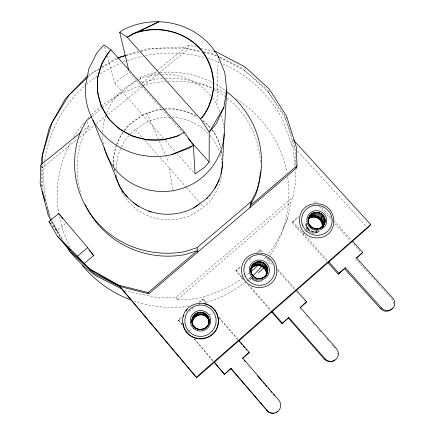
<?xml version="1.0" encoding="UTF-8"?>
<svg xmlns="http://www.w3.org/2000/svg" width="435" height="435" viewBox="0 0 435 435"><rect width="100%" height="100%" fill="white"/><g stroke="black" fill="none" stroke-linecap="round" stroke-linejoin="round"><path stroke-width="0.33" stroke-dasharray="2.17 1.63" d="M49.71 216.461L42.01 186.093L42.483 164.952M203.694 52.586L216.19 55.56L216.217 54.321M219.838 111.882L216.886 104.487L218.163 59.062M295.838 162.217L295.403 149.993L285.768 119.299L268.455 92.269L244.726 70.59L245.112 67.017M306.017 223.372C305.326 226.118 306.43 229.24 308.605 231.023L309.851 228.853M268.455 92.269L268.776 90.589M105.4 115.313L102.497 130.353A60.938 58.589 -7.4 0 0 102.426 132.338M283.098 228.919L287.769 217.859L290.765 202.34L292.896 197.077L295.941 181.286L295.082 170.449M243.763 280.075L235.895 271.081L236.064 270.249L240.691 266.258M240.408 276.241L240.609 275.437M285.768 119.299L286.437 116.825M293.174 139.738L291.646 144.54L295.767 149.058M258.379 251.696L259.912 250.375L260.233 249.413L262.843 252.371M262.517 280.537C258.912 283.071 253.322 281.788 251.125 277.981L251.392 277.193M251.729 278.884C252.284 276.943 256.324 282.69 258.771 281.032L258.461 281.798M251.811 279.009L252.702 276.41M252.517 279.629L252.789 278.846M253.333 280.347L253.61 279.569M254.285 280.863L254.573 280.091M255.258 281.347L255.552 280.575M256.313 281.603L256.612 280.836M257.379 281.826C257.982 279.814 252.441 280.602 251.887 277.992M259.537 281.739L259.858 280.966M260.576 281.434L260.902 280.662L261.805 280.401M326.739 261.315L292.059 222.66L292.57 221.54L298.742 216.222M106.58 112.91L112.203 101.507L122.414 89.849L135.328 81.089A60.938 58.589 -7.4 0 1 136.492 80.519M296.588 227.706L297.127 226.619M305.821 224.4L306.419 223.291C305.968 228.451 311.047 232.91 316.098 232.067C320.307 230.115 317.376 233.242 315.576 233.089C314.195 233.312 312.814 233.171 311.471 232.774C308.007 232.257 310.4 229.843 311.629 227.918M305.87 225.455L306.468 224.351M305.952 226.504L306.55 225.406M306.273 227.516L306.876 226.423M302.901 234.748L303.483 233.693L308.535 229.321C310.954 232.062 315.114 232.899 318.42 231.349M306.631 228.516L307.855 226.314M307.208 229.414L308.437 227.222M307.817 230.294L309.367 227.565M307.898 230.414L310.073 226.586M310.372 232.23L311.639 230.077M311.34 232.709L312.618 230.555M312.384 232.959L313.678 230.811M313.439 233.171L314.744 231.023M314.51 233.149L315.832 231.001M315.576 233.089L316.914 230.941M316.598 232.79L317.262 231.73M317.61 232.459L319.187 230.844M163.647 138.493L115.204 83.754L119.44 78.936L129.228 72.319L182.504 132.137M88.049 76.951L92.448 72.754L99.539 68.795M189.263 330.6L191.808 328.398M248.744 279.303L251.229 277.149M306.398 229.577L308.828 227.472M209.752 314.886L212.829 312.221M249.277 280.651L252.104 278.199M268.612 263.898L271.125 261.729M182.162 324.891L178.296 320.046L181.901 316.936M198.887 302.292L203.004 298.747L206.913 303.277M256.634 252.517L260.233 249.413M314.157 202.933L316.212 201.16L317.577 202.666M178.48 320.579L182.064 317.49M189.225 311.313L193.319 307.79M199.458 302.494L203.036 299.405L203.004 298.747M235.895 271.081L241.006 266.677M249.184 259.624L252.251 256.982M292.059 222.66L298.698 216.934M124.644 290.362L126.275 291.189L159.33 298.046L176.251 297.072L292.896 197.077M176.251 297.072L177.078 299.873L290.765 202.34M65.685 223.487L56.909 230.735L51.27 220.888M58.029 233.095L58.573 232.649L52.08 225.156M81.432 131.903L88.762 125.965L83.058 136.313A91.769 88.919 -8.1 0 0 81.242 194.44M141.924 82.846L157.225 70.437M157.753 70.013L188.355 45.197L196.147 47.051M41.63 168.253L76.435 139.999M79.578 137.449L94.248 125.541M96.352 123.834L105.819 116.15M107.923 114.443L158.291 73.558M158.813 73.134L188.73 48.85M92.285 115.993L101.752 108.331M102.279 107.902L136.465 80.225M136.987 79.801L140.146 77.245L151.706 73.629A93.52 90.523 -8 0 1 157.611 72.754M319.513 231.257L318.512 231.915M88.457 75.206L99.256 68.583M101.524 67.191L115.705 58.497L116.982 58.1M101.904 67.474L117.265 58.894M142.027 83.08L152.745 79.725A91.769 88.919 -8.1 0 1 162.744 78.458M125.9 55.332L137.987 51.575M140.532 50.786L146.894 48.807L179.476 47.04L200.399 51.134M126.047 55.511L140.44 51.667M141.098 51.493L152.217 48.519L184.69 48.057L201.062 51.955M177.078 299.873L193.553 298.927A123.116 119.663 -8.5 0 0 243.839 277.247M203.64 51.77L211.415 53.293L216.19 55.56M200.693 48.133L213.025 51.064M219.865 57.306L240.702 67.207L265.437 87.979L283.979 114.361L292.015 136.546M219.757 57.436L244.726 70.59M297.6 151.065L366.808 226.852M321.677 207.18L330.763 217.201M332.579 219.196L333.482 220.197M333.939 220.697L351.154 239.685M319.187 206.402L330.975 219.403M335.059 223.905L350.474 240.908M350.925 241.409L360.903 252.414M355.596 258.885L391.609 298.714A7.748 7.449 45.1 0 1 393.501 305.544M292.57 221.54L327.919 260.929M182.956 132.642L186.12 136.193M165.441 140.516L176.653 153.191M177.105 153.696L195.043 173.967M268.509 258.771L270.249 260.739M277.78 269.254L295.534 289.324M259.912 250.375L261.707 252.398M265.736 256.954L272.897 265.051M277.824 270.619L294.832 289.857M296.621 291.88L297.518 292.896M304.234 300.487L305.131 301.498M299.671 308.105L300.569 309.122M306.403 315.739L307.752 317.267M312.689 322.868L314.483 324.901M319.421 330.502L320.769 332.03M327.055 339.153L328.398 340.681M331.992 344.754L333.335 346.282M333.786 346.793L335.581 348.826M135.481 129.619L142.588 137.688M144.806 140.217L158.133 155.355M159.906 157.372L186.196 187.235M186.642 187.741L200.475 203.455M200.921 203.961L203.596 207.006M236.064 270.249L242.719 277.851M250.93 287.231L271.315 310.53M248.021 284.941L270.923 311.123M219.164 317.49L238.184 339.55M203.036 299.405L206.571 303.51M218.946 317.86L237.499 339.387M178.296 320.046L181.999 324.385M194.336 338.86L213.433 361.257M187.159 330.752L188.415 332.226M194.075 338.865L212.949 361.001M40.547 184.168L42.01 186.093M41.336 166.045L42.423 167.605M308.507 229.337L307.284 227.565L306.561 225.553L306.392 223.432M251.125 277.981L250.478 276.937M62.238 239.745L51.591 222.927L51.009 220.985M51.678 220.616L62.836 240.093M146.97 113.307L158.199 138.591M159.292 141.06L168.051 160.792M87 121.854L90.04 128.956M121.669 191.221L122.17 192.449M221.312 115.579L222.541 118.657L223.503 127.504M47.333 208.773L49.65 216.472M104.525 46.855L106.961 55.272M107.146 55.919L115.204 83.754M189.127 332.748L189.252 333.205M140.146 77.245L141.147 82.068M169.237 167.97L173.103 191.433M294.707 165.708L293.418 149.45L282.619 119.592A126.286 122.583 -8.4 0 0 222.149 63.635M188.355 45.197L188.567 48.981M295.865 162.897L295.958 165.61M41.575 165.566L42.037 187.436M60.318 237.483A126.286 122.583 -8.4 0 1 51.613 219.452M51.368 218.821A126.286 122.583 -8.4 0 1 44.462 163.321M44.789 160.694A126.286 122.583 -8.4 0 1 85.956 84.841M86.462 84.406A126.286 122.583 -8.4 0 1 97.522 75.853M100.311 73.988A126.286 122.583 -8.4 0 1 121.006 63.059M123.486 62.058A126.286 122.583 -8.4 0 1 126.623 60.873M127.259 60.644A126.286 122.583 -8.4 0 1 142.762 56.169M145.372 55.615A126.286 122.583 -8.4 0 1 204.368 57.442M207.571 58.344A126.286 122.583 -8.4 0 1 219.631 62.575M287.676 176.915A115.922 113.008 -9 0 1 270.14 255.329M268.248 258.091A115.922 113.008 -9 0 1 265.856 261.353M251.093 277.34A115.922 113.008 -9 0 1 245.998 281.652M245.476 282.065A115.922 113.008 -9 0 1 204.945 302.814M199.703 304.19A115.922 113.008 -9 0 1 198.393 304.495M188.469 306.305A115.922 113.008 -9 0 1 133.181 300.813M70.193 247.118A115.922 113.008 -9 0 1 59.073 215.347M58.953 214.683A115.922 113.008 -9 0 1 70.905 141.821M73.602 137.15A115.922 113.008 -9 0 1 85.494 120.995M87.761 118.499A115.922 113.008 -9 0 1 89.632 116.547M91.54 114.639A115.922 113.008 -9 0 1 100.599 106.689M101.121 106.276A115.922 113.008 -9 0 1 141.696 85.733M142.348 85.554A115.922 113.008 -9 0 1 165.474 81.568M168.171 81.405A115.922 113.008 -9 0 1 212.383 87.674M213.009 87.892A115.922 113.008 -9 0 1 225.368 93.041M225.977 93.34A115.922 113.008 -9 0 1 228.962 94.868M236.466 99.213A115.922 113.008 -9 0 1 287.002 172.967M287.769 217.859A123.116 119.663 -8.5 0 1 268.096 254.024M265.524 257.167A123.116 119.663 -8.5 0 1 263.289 259.728M249.135 273.185A123.116 119.663 -8.5 0 1 244.378 276.85M221.921 172.842A52.945 51.325 -8.1 0 1 205.494 205.668L194.168 213.656A52.945 51.325 -8.1 0 1 120.968 190.035M116.988 177.181A52.945 51.325 -8.1 0 1 116.439 172.488M116.314 169.117A52.945 51.325 -8.1 0 1 121.104 147.628M121.398 147.014A52.945 51.325 -8.1 0 1 130.195 134.225M130.669 133.73A52.945 51.325 -8.1 0 1 133.594 130.908L144.817 123.214A52.945 51.325 -8.1 0 1 169.954 117.211M172.537 117.287A52.945 51.325 -8.1 0 1 207.751 133.034M210.013 135.502A52.945 51.325 -8.1 0 1 219.36 151.706M220.175 154.262A52.945 51.325 -8.1 0 1 221.855 162.788M160.27 72.476A93.52 90.523 -8 0 1 212.155 82.443M212.764 82.753A93.52 90.523 -8 0 1 225.901 91.04M114.356 171.047A54.544 52.787 -8 0 1 114.041 169.09M113.682 165.8A54.544 52.787 -8 0 1 116.167 145.66M116.596 144.425A54.544 52.787 -8 0 1 123.741 131.044M124.133 130.511A54.544 52.787 -8 0 1 131.354 122.686L142.914 114.775L156.132 109.99A54.544 52.787 -8 0 1 164.104 108.783M164.778 108.734A54.544 52.787 -8 0 1 196.816 116.314M202.819 120.451A54.544 52.787 -8 0 1 210.382 127.787M212.035 129.853A54.544 52.787 -8 0 1 220.904 148.047M221.627 151.228A54.544 52.787 -8 0 1 222.296 155.79M260.456 169.258A91.769 88.919 -8.1 0 1 260.402 170.585M165.441 78.3A91.769 88.919 -8.1 0 1 213.862 89.316M214.45 89.637A91.769 88.919 -8.1 0 1 225.047 96.439M227.162 98.06A91.769 88.919 -8.1 0 1 260.445 163.266M114.383 170.748A54.462 52.717 -8 0 1 114.095 168.791M113.823 166.159A54.462 52.717 -8 0 1 116.303 146.051M116.732 144.811A54.462 52.717 -8 0 1 124.258 130.919M124.666 130.391A54.462 52.717 -8 0 1 131.468 123.105L143.012 115.204A54.462 52.717 -8 0 1 164.169 109.218M164.843 109.169A54.462 52.717 -8 0 1 196.832 116.743M202.83 120.87A54.462 52.717 -8 0 1 210.377 128.2M212.03 130.261A54.462 52.717 -8 0 1 220.714 147.802M221.475 150.961A54.462 52.717 -8 0 1 222.209 155.507M103.465 144.322A60.938 58.589 -7.4 0 1 102.453 135.677M138.868 79.431A60.938 58.589 -7.4 0 1 159.167 74.439M161.798 74.298A60.938 58.589 -7.4 0 1 210.796 95.722M212.476 97.815A60.938 58.589 -7.4 0 1 216.886 104.487M337.527 353.111A7.841 7.612 56.6 0 1 337.587 354.471"/><path stroke-width="0.65" d="M209.083 321.585C207.974 319.529 209.126 317.001 207.098 315.359M171.765 154.621L193.396 145.355L189.312 148.188L171.765 154.621A70.758 67.333 -6.8 0 1 85.45 86.038L88.887 68.763L96.831 52.929L103.96 44.914L111.066 49.933L184.304 132.126L193.396 145.355L195.043 173.967L204.934 167.056L209.143 162.048L209.235 132.055L223.851 107.494L226.738 90.045L224.808 72.607L218.239 56.349A70.758 67.333 -6.8 0 0 123.719 29.536L119.707 32.223L128.76 70.345M208.789 320.677L208.447 317.441M208.969 323.983L209.104 319.437M209.137 321.878L209.104 320.127M208.447 319.638L207.196 317.659L207.163 315.413C200.861 307.567 188.366 316.544 192.792 325.146C188.969 313.265 208.816 309.791 209.159 322.308L209.175 320.715M42.516 163.625L42.739 153.664L51.993 122.665L68.975 95.124L87.071 77.881M218.201 57.703L218.239 56.349M226.738 90.045L222.541 162.364A54.544 52.787 -8 0 1 205.407 199.573L193.733 207.799A54.544 52.787 -8 0 1 115.378 175.522M224.199 133.839C223.242 155.007 210.496 174.272 191.993 184.331A60.938 58.589 -7.4 0 1 105.564 152.054M321.813 227.793C324.559 220.333 314.255 213.639 308.491 219.033L310.987 214.379L312.792 213.199M324.668 223.421L324.82 222.432L321.982 226.896M308.252 219.876L308.323 221.023M267.574 268.792L267.764 271.195L266.089 275.409C268.618 266.563 254.464 261.299 250.718 269.809L252.208 265.529M266.269 275.524C269.825 266.329 255.068 259.961 250.979 268.966C255.1 259.88 269.994 266.454 266.204 275.654L267.547 272.12M267.721 270.842L267.199 273.289L264.866 276.633M250.767 269.455L251.539 273.686M209.077 321.508C208.849 327.881 200.796 331.834 195.641 328.033M208.974 322.944L207.767 325.918L206.919 326.881M207.196 317.659C202.155 311.155 190.96 316.566 192.542 324.45M249.869 207.685L251.131 201.655L256.623 190.775A93.52 90.523 -8 0 0 226.978 91.867M324.57 223.693L321.753 227.918M324.836 222.502L325.021 221.524M308.453 218.821L308.274 219.947M308.268 219.8L309.568 215.983M267.297 273.191L266.22 275.279L263.822 277.318M250.826 269.357L251.789 266.378M250.701 269.287L251.299 267.362M250.968 269.308L252.039 265.867M251.229 268.868L252.311 265.415L253.039 264.594L251.941 268.069M252.556 267.373L253.67 263.887L255.785 262.55M252.681 267.291L253.795 263.8M253.578 266.704L254.714 263.202M254.491 266.149L255.655 262.631M254.741 266.035L255.91 262.517M255.514 265.812L256.699 262.283L257.607 261.99M256.547 265.513L257.759 261.979L256.634 262.234M257.623 265.448L258.863 261.913L257.835 261.886M258.7 265.426L259.755 261.81M259.76 265.644L261.054 262.115L259.902 261.843M65.745 245.286L69.366 251.006L94.308 273.615L119.728 286.491L148.792 293.821L296.056 168.329L297.013 165.74L296.349 147.215L286.6 116.205L269.096 88.909L245.112 67.017L216.271 51.836L213.677 51.221M260.81 265.899L262.131 262.376C253.839 258.477 246.357 270.967 253.578 276.595C260.957 283.821 272.93 272.065 265.595 264.708A6.46 6.373 29.2 0 0 261.93 262.256M261.783 266.378L263.126 262.865M262.735 266.894L264.105 263.392M263.55 267.607L264.942 264.127L264.17 263.414M264.257 268.226L265.665 264.757L264.871 264.072M264.339 268.346L265.665 264.757M264.942 269.243L266.367 265.801L265.595 264.708M265.513 270.162L266.954 266.742L266.367 265.801M265.867 271.179L267.318 267.786L266.954 266.742M266.182 272.212L267.639 268.841L265.79 264.937M266.258 273.283L267.721 269.939L267.639 268.841M266.296 274.36L267.759 271.043M266.269 275.399L266.813 274.175M223.851 107.494L216.277 123.741L209.235 132.055L200.492 118.907L127.172 37.214L119.707 32.223M323.732 225.352L324.118 224.444L322.34 227.222M308.643 217.984L310.372 215.075L308.502 218.571C314.239 211.524 326.565 219.854 321.987 227.777C326.56 219.849 314.239 211.524 308.502 218.571M224.465 374.187L214.303 362.273L224.362 374.388L231.045 368.396L267.046 410.493A8.015 7.803 74.1 0 0 278.09 411.325A8.015 7.803 74.1 0 0 278.732 400.037L242.708 358.13L249.244 352.377L239.071 340.572M323.564 225.591L322.553 227.048M324.135 224.514L324.553 223.623M308.072 218.93L309.666 215.874M309.682 215.95L310.987 214.379M308.611 218.952L311.112 214.297M309.492 218.381L312.015 213.71M252.24 265.366L253.67 263.887M310.394 217.832L312.934 213.15L313.967 212.813L311.4 217.505M310.639 217.723L313.189 213.036M312.417 217.212L315.152 212.47L319.203 212.835L322.156 214.689M313.483 217.152L316.098 212.454M314.548 217.13L317.191 212.427M315.598 217.342L318.268 212.644M316.642 217.592L319.339 212.9M317.604 218.06L320.329 213.384M318.556 218.566L321.302 213.9M201.905 118.032C217.353 98.082 217.456 70.095 201.633 50.329C185.359 30.95 157.106 24.49 133.67 33.484L127.172 37.214L132.061 34.833M319.372 219.262L322.139 214.613C331.753 222.796 316.566 235.536 309.66 225.281C304.022 217.892 314.603 208.512 321.454 214.042M320.073 219.865L322.862 215.233L323.074 215.532M320.16 219.985L322.949 215.358M224.362 374.388L231.045 368.396M320.769 220.866L323.569 216.255L324.184 217.244M321.345 221.763L324.265 217.369M321.704 222.758L324.532 218.191L324.874 219.153M322.03 223.769L324.934 219.441M109.658 50.786L101.85 63.238L97.641 77.185L97.342 91.709L101.023 105.808L108.467 118.505L119.179 128.907L132.436 136.264L147.318 140.037L162.766 139.961L177.697 136.03L184.304 132.126M322.117 224.819L324.961 220.3L325.059 221.306M322.172 225.868L325.037 221.6M242.708 358.13L242.491 358.429L249.244 352.377M322.906 226.195L322.183 227.048M252.311 265.415L251.164 267.443L250.864 270.608M293.63 140.239L370.712 224.52L367.727 227.858L196.674 377.716L118.733 285.153L88.892 268.384L84.064 263.61L93.694 255.557L87.674 247.678L58.796 213.547L49.003 221.605L57.349 236.194L66.446 246.395L90.214 269.901L119.728 286.491L196.674 377.716M282.402 323.2L272.201 311.547L271.804 312.129L281.94 323.711L288.835 317.534L324.956 358.69A7.89 7.661 56.5 0 0 335.885 359.506A7.89 7.661 56.5 0 0 336.385 348.468L300.242 307.496L306.631 301.868L296.42 290.324M281.94 323.711L288.835 317.534M306.631 301.868L300.161 307.675M264.806 276.763L262.751 277.97L260.619 278.59M322.922 226.265L323.548 225.515M87.424 76.033L65.261 98.968L49.383 127.33L41.434 158.846L41.559 164.892M200.492 118.907C207.995 110.898 211.475 100.055 213.378 89.436C214.39 74.825 209.692 60.454 200.388 49.166C183.586 30.347 155.262 24.686 132.153 34.316L158.944 21.75L140.614 30.673M339.055 273.332L328.827 261.935L328.088 262.816L338.251 274.148L345.352 267.791L381.577 308.045A7.797 7.493 45 0 0 392.397 308.845A7.797 7.493 45 0 0 392.751 298.051L356.504 257.977L362.757 252.474L352.513 241.18M338.251 274.148L345.352 267.791M362.757 252.474L356.553 258.042M111.066 49.933C103.476 57.735 99.778 68.382 97.603 78.865C96.178 93.547 100.583 108.136 109.702 119.707C126.656 139.39 155.54 145.23 179.247 135.16M196.446 377.172L370.712 224.52M258.346 272.794L264.6 267.373M91.758 116.417L86.5 120.68L80.682 131.212A93.52 90.523 -8 0 0 96.265 221.323A93.52 90.523 -8 0 0 185.082 251.582L197.077 247.667L251.131 201.655M118.733 285.153L148.123 292.565L197.294 250.68L185.527 254.524A91.769 88.919 -8.1 0 1 85.157 204.428M297.013 165.74L250.326 205.505L255.715 194.826A91.769 88.919 -8.1 0 0 260.326 171.901M85.211 265.366L85.434 265.176L77.522 256.139L57.349 236.194M77.522 256.139L87.674 247.678M69.366 251.006L70.312 250.217L61.46 240.256M80.91 132.327L40.613 165.006L40.183 183.69L48.285 215.678L50.938 220.311M193.76 208.093L199.148 204.298M206.266 327.609L204.385 328.855L202.248 329.561M322.291 226.891C320.41 228.652 317.474 229.419 314.989 228.636M253.6 263.833L256.699 262.283M311.009 214.45L312.934 213.15M322.063 227.081L318.409 228.761L316.218 228.886M312.955 213.226L315.011 212.514M344.509 268.64L380.505 308.649L381.577 308.045M117.858 58.562L120.81 56.909L125.389 55.685M288.334 318.077L324.227 358.984L324.956 358.69M263.088 277.9L260.984 278.59L258.7 278.666M117.619 57.904L125.264 55.528M200.975 329.638L197.8 329.235L195.391 327.859M314.88 212.595L317.066 212.47L319.219 212.905A6.405 6.215 26.4 0 1 322.879 215.303L322.966 215.428M258.798 261.865L259.82 261.859M259.728 278.666L258.548 278.639M316.087 228.93L312.064 227.472M258.618 278.688L257.46 278.416M317.501 203.792C292.782 202.618 294.049 238.75 318.077 237.901C339.327 236.667 338.74 205.434 318.067 203.836M230.903 368.63L267.046 410.493M261.995 262.305L260.054 261.837M256.514 278.221L258.466 278.694M262.066 262.321L264.241 263.469M256.231 278.117L256.579 278.269M256.443 278.204L255.378 277.655M314.07 228.516L311.813 227.304M254.518 277.225L255.448 277.704M122.474 289.264L96.434 276.073A126.286 122.583 -8.4 0 1 70.666 252.333M311.966 227.445L311.112 226.657M195.679 328.115L194.69 327.18M311.128 226.727L310.302 225.912M252.844 275.752L254.334 277.1M253.632 276.442L252.757 275.627M193.966 326.533L194.842 327.365M310.193 225.808L310.405 226.108M194.032 326.582C188.099 320.47 195.429 309.541 203.335 312.721A6.541 6.514 -80 0 1 207.011 315.234C217.087 329.382 190.166 336.489 192.004 319.105C193.211 311.514 204.379 309.834 207.865 316.479L207.876 318.697M187.925 138.221L209.143 162.048M88.892 268.384L90.214 269.901M49.003 221.605L50.759 223.633M238.826 340.92L239.712 341.948M240.593 342.97L241.92 344.509M243.247 346.048L244.573 347.587M245.895 349.126L246.781 350.148M244.263 360.484L245.144 361.512M257.52 375.911L261.935 381.049M262.822 382.077L264.589 384.132M265.475 385.165L266.796 386.704M268.123 388.248L269.45 389.793M270.777 391.331L271.657 392.359M273.425 394.414L274.311 395.448M88.898 249.88L93.694 255.557M58.796 213.547L60.856 216.19M61.678 217.244L62.912 218.832M324.129 217.103L323.058 215.456M309.138 224.226L310.209 225.879M309.698 225.08L309.089 224.085M252.202 274.757L251.55 273.762M194.119 326.712L193.265 325.456M252.137 274.702L252.713 275.572M192.89 324.82L192.493 323.602M148.123 292.565L148.792 293.821M92.949 120.212L119.549 185.973M308.741 223.133L308.388 222.029M267.318 267.786L267.628 268.689M251.669 273.958L250.832 271.511M208.245 317.115L208.952 319.252L209.094 321.731M324.244 217.299L324.553 218.267M308.344 221.883L308.42 222.247M308.719 223.063L309.024 224.03M42.124 191.46L45.017 201.079M50.427 219.044L50.813 220.338M192.487 324.086L192.792 325.146M192.183 322.52L192.596 324.744M192.123 321.394L192.526 323.493M192.101 320.269L192.504 322.395M192.841 324.673L193.037 325.69M193.417 325.641L193.608 326.642M192.33 319.17L192.732 321.324M192.602 318.077L192.993 320.258M193.107 317.071L193.488 319.274M193.374 316.549L193.744 318.768M193.651 316.087L194.015 318.317M194.396 315.244L194.744 317.496M195.043 314.521L195.38 316.789M195.174 314.434L195.505 316.702M196.109 313.82L196.419 316.104M197.071 313.238L197.354 315.533M197.332 313.118L197.61 315.418M198.132 312.885L198.387 315.19M199.208 312.569L199.437 314.886M200.323 312.504L200.524 314.82M308.225 220.018L308.361 221.959M201.443 312.477L201.617 314.799M197.077 247.667L197.414 252.387M202.536 312.705L202.683 315.016M203.624 312.972L203.743 315.277M324.912 219.365L324.978 220.371M204.624 313.477L204.716 315.772M296.007 166.969L296.056 168.329M205.608 314.016L205.673 316.299M209.159 322.308C208.93 310.666 190.601 312.482 192.444 323.939M206.44 314.766L206.489 317.028M207.25 315.544L207.277 317.784M274.055 413.081A7.966 7.754 74.2 0 1 266.671 410.461M277.655 411.287A7.966 7.754 74.2 0 1 275.975 412.429M392.517 307.953A7.748 7.449 45.1 0 1 380.505 308.649M203.933 303.625A17.802 17.715 -79.6 0 1 208.311 305.06M209.485 305.68A17.802 17.715 -79.6 0 1 210.333 336.01A17.802 17.715 -79.6 0 1 183.037 323.08M183.554 316.473A17.802 17.715 -79.6 0 1 183.951 315.206M186.044 311.074A17.802 17.715 -79.6 0 1 187.257 309.497M262.022 266.117A115.922 113.008 -9 0 1 252.599 275.969M131.305 300.139A115.922 113.008 -9 0 1 82.476 265.513M257.65 265.611A123.116 119.663 -8.5 0 1 250.669 271.924M222.519 162.723A54.462 52.717 -8 0 1 221.149 173.184M219.218 179.497A54.462 52.717 -8 0 1 214.808 188.485M210.083 195.01A54.462 52.717 -8 0 1 209.197 196.033M207.816 197.528A54.462 52.717 -8 0 1 206.87 198.49M151.168 212.068A54.462 52.717 -8 0 1 148.591 211.203M138.798 206.494A54.462 52.717 -8 0 1 133.268 202.623M127.379 197.142A54.462 52.717 -8 0 1 119.685 186.3M105.134 150.776A60.938 58.589 -7.4 0 1 104.199 147.557M335.091 359.794A7.841 7.612 56.6 0 1 324.227 358.984M276.85 269.216C278.139 292.385 243.295 294.033 241.594 271.228C240.473 248.233 275.007 246.596 276.85 269.216M218.337 319.845C219.474 343.318 184.146 345.417 182.651 321.9C181.678 298.606 216.69 296.518 218.337 319.845M310.34 227.755L308.589 225.808A10.043 9.744 26.5 0 1 315.152 210.736A10.043 9.744 26.5 0 1 326.44 223.28A10.043 9.744 26.5 0 1 310.34 227.755M252.659 277.514L250.919 275.529A10.13 9.994 29.6 0 1 257.754 260.114A10.13 9.994 29.6 0 1 268.999 272.941A10.13 9.994 29.6 0 1 252.659 277.514M193.667 328.414L191.927 326.38A10.261 10.206 -79.2 0 1 199.051 310.612A10.261 10.206 -79.2 0 1 210.252 323.732A10.261 10.206 -79.2 0 1 193.667 328.414M302.526 225.074A15.366 14.91 26.5 0 0 328.566 230.284A15.366 14.91 26.5 0 0 319.6 205.635A15.366 14.91 26.5 0 0 302.526 225.074M244.747 274.817A15.491 15.29 29.5 0 0 271.016 280.145A15.491 15.29 29.5 0 0 262.272 254.937A15.491 15.29 29.5 0 0 244.747 274.817M212.128 331.165A15.693 15.616 -79.2 0 0 203.667 305.365A15.693 15.616 -79.2 0 0 185.642 325.663A15.693 15.616 -79.2 0 0 212.128 331.165"/></g></svg>
